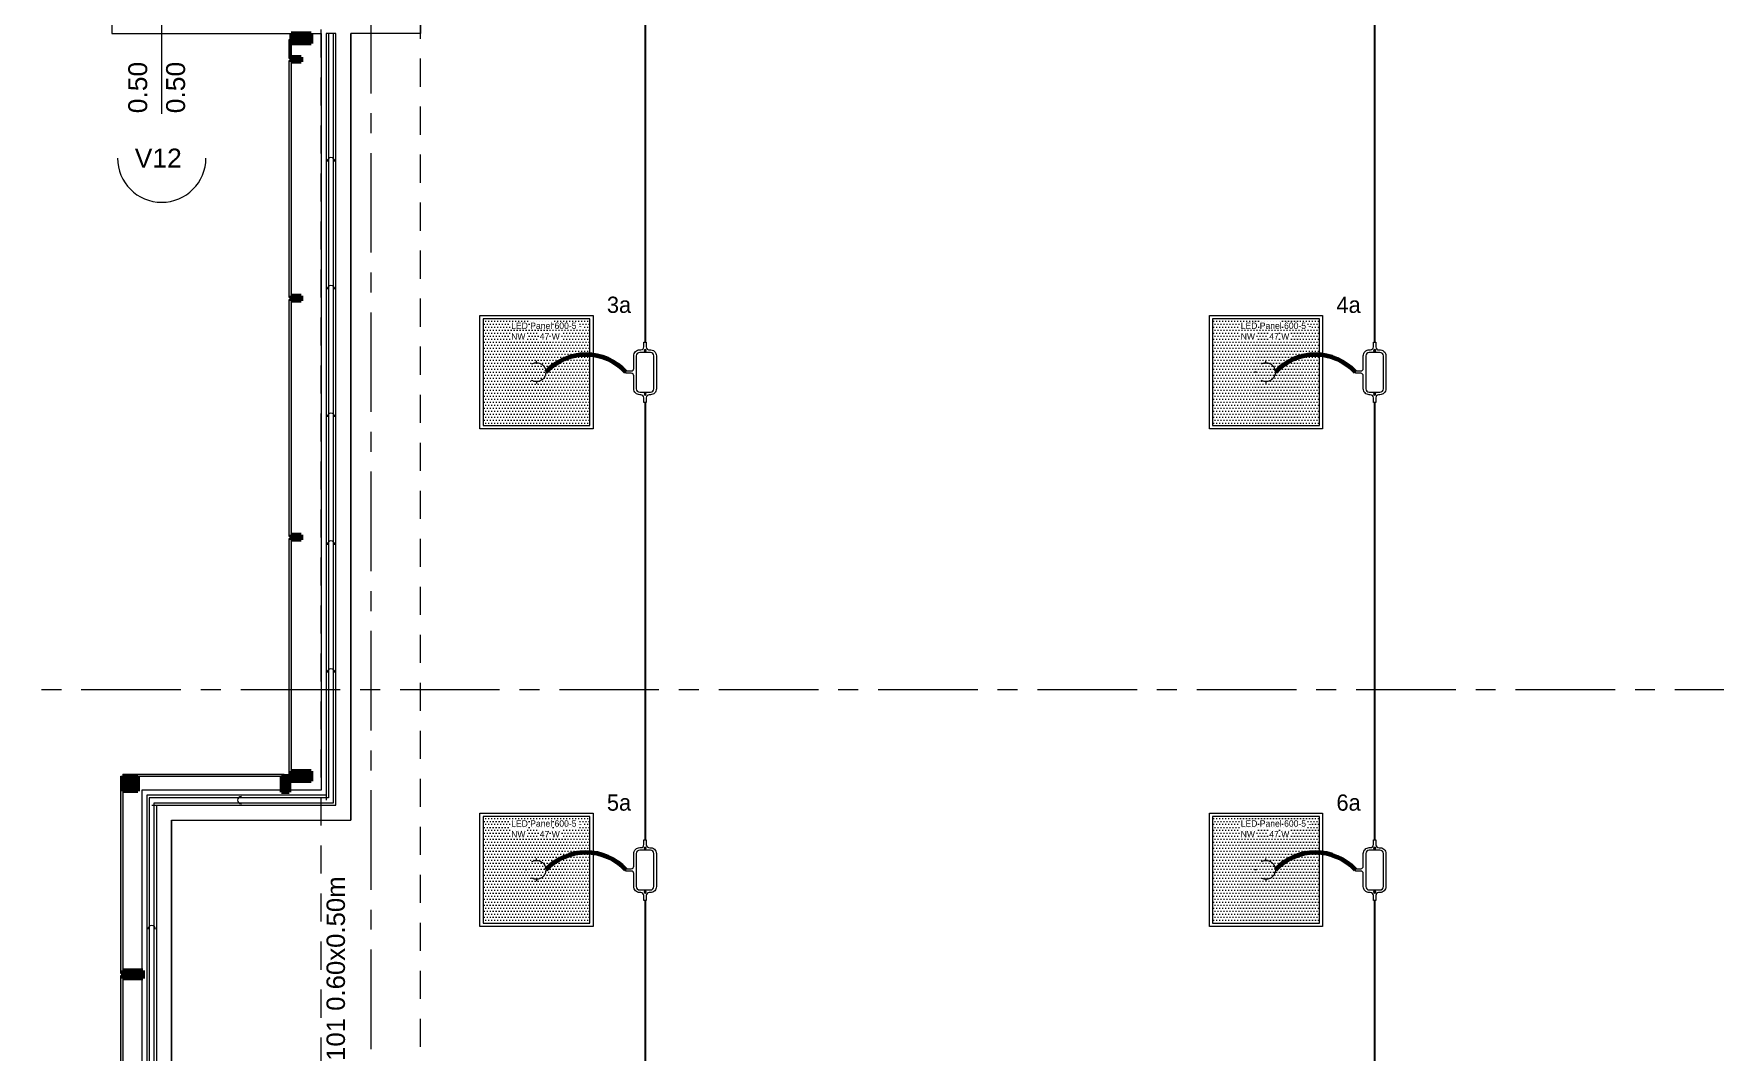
# Model space of a CAD drawing. Header units: inches. Extents: x -38 to 5698, y -33 to 92.
# Drawn here: x 100.13 to 108.57, y 32.58 to 37.7 of the extents above; entities that cross this region are included whole.
import ezdxf
from ezdxf.lldxf.tags import DXFTag

# ---------------------------------------------------------------- set-up
doc = ezdxf.new("R2010")
doc.units = ezdxf.units.IN
doc.header["$MEASUREMENT"] = 0
doc.set_wipeout_variables(frame=1)
for name, pattern in [('CONTINUA', [0]), ('DASHED', [0.75, 0.5, -0.25]), ('Hidden Line', [0.195611, 0.141111, -0.0545]), ('HIDDEN2', [0.1875, 0.125, -0.0625]), ('Punto & Raya', [0.65, 0.5, -0.075, 0, -0.075]), ('Wipeout_Contour', [1, 0, -1])]:
    doc.linetypes.add(name, pattern=pattern)
for name, color, linetype, lineweight in [('00_IE_Luminarias', 6, 'Continuous', 30), ('ALUMBRADO_CONDUIT', 30, 'CONDUIT1', 30), ('Bancas', 1, 'Continuous', 13), ('CABLEADO EXT.', 3, 'PVCSUBT', 30), ('Luminarias', 5, 'Continuous', 20), ('Simb_Alumbrado', 140, 'CONTINUA', 30)]:
    doc.layers.add(name, color=color, linetype=linetype, lineweight=lineweight)
for name, color, linetype in [('02 _ ARQ _ ALB _ Ejes Generales', 7, 'Continuous'), ('02 _ ARQ _ ZON _ Espacio.3D', 7, 'Continuous'), ('08 _ STR _ EXT _ 07 Losa Aligerada', 7, 'Continuous'), ('08 _ STR _ EXT _ 09 Vigas', 7, 'Continuous'), ('Acabado - Muros', 7, 'Continuous'), ('Estructura - 04 MURO', 7, 'Continuous'), ('Interior - Escaleras & Barandillas', 7, 'Continuous'), ('Marcador - Secciones', 251, 'Continuous'), ('Notas - Etiquetas', 251, 'Continuous')]:
    doc.layers.add(name, color=color, linetype=linetype)
doc.styles.add('Estilo_Generado_4', font='swisse.ttf')
doc.styles.add('{18b73a54-fa43-428c-adcb-c1c7bbdf2c84}', font='Simplex.shx')
tags = doc.linetypes.add('CONDUIT1', pattern='A,1,-0.19772,["con",{18b73a54-fa43-428c-adcb-c1c7bbdf2c84},S=0.2,R=0,X=0,Y=-0.065594],-0.593642', length=1.791362).pattern_tags.tags
tags[6] = DXFTag(74, 10)
tags = doc.linetypes.add('PVCSUBT', pattern='A,0.6,-0.3,0.6,-0.075691,["PVC",Standard,S=0.2,R=0,X=0,Y=-0.093724],-0.621005', length=2.196696).pattern_tags.tags
tags[10] = DXFTag(74, 10)

# ---------------------------------------------------------------- blocks, each defined once
blk = doc.blocks.new('*U270')
at = {"layer": 'Luminarias', "linetype": 'DASHED', "lineweight": 0, "ltscale": 0.05}
blk.add_lwpolyline([(0, -0.0045), (0, 0.0045)], dxfattribs=at)
blk = doc.blocks.new('*U271')
at = {"color": 0, "linetype": 'ByBlock', "lineweight": -2, "transparency": 16777216}
for p, rotation in [((-0.05, 0), 90), ((0, -0.05), 180), ((0.05, 0), 269.9999999999999)]:
    blk.add_blockref('*U270', p, dxfattribs=dict(at, rotation=rotation))
blk.add_blockref('*U270', (0, 0.05), dxfattribs=at)
blk = doc.blocks.new('PANEL LED 50W')
at = {"layer": 'Luminarias'}
h = blk.add_hatch(dxfattribs=at)
h.set_pattern_fill('DOTS', color=4, scale=0.009097)
h.set_pattern_definition([(0, (0, -2e-14), (0.0072206, 0.01444116), [0, -0.01444116])])
h.paths.add_polyline_path([(-0.2574, -0.2574), (0.2574, -0.2574), (0.2574, 0.2574), (-0.2574, 0.2574)])
h.paths.add_polyline_path([(-0.1296, 0.0974), (0.1849, 0.0974), (0.1849, 0.2469), (-0.1296, 0.2469)], flags=24)
at = {"layer": 'Luminarias', "color": 4, "lineweight": 0}
for points in [[(-0.2729, 0.2729), (0.2729, 0.2729), (0.2729, -0.2729), (-0.2729, -0.2729)], [(-0.2574, -0.2574), (0.2574, -0.2574), (0.2574, 0.2574), (-0.2574, 0.2574)]]:
    blk.add_lwpolyline(points, close=True, dxfattribs=at)
at = {"layer": 'Luminarias', "color": 4, "linetype": 'DASHED', "lineweight": 0, "ltscale": 0.01}
blk.add_circle((0, 0), 0.0455, dxfattribs=at)
at = {"color": 4}
blk.add_blockref('*U271', (0, 0), dxfattribs=at)
at = {"layer": 'Luminarias', "color": 4, "insert": (-0.1218, 0.2392), "char_height": 0.030929, "width": 0.382855, "attachment_point": 1}
blk.add_mtext('{\\Ftxt|c0;LED Panel 600-5 - NW      47 W}', dxfattribs=at)
blk = doc.blocks.new('oval t')
at = {"layer": 'Simb_Alumbrado', "lineweight": 13}
blk.add_lwpolyline([(0.0141, 0.0102, -0.414214), (0.0041, 0.0202), (0.0041, 0.0416), (-0.0056, 0.0416), (-0.0056, 0.0202, -0.414214), (-0.0156, 0.0102), (-0.0659, 0.0102, 0.414214), (-0.0899, -0.0138), (-0.0899, -0.0183, -0.414214), (-0.1019, -0.0303), (-0.1213, -0.0303), (-0.1213, -0.04), (-0.1016, -0.04, -0.451917), (-0.0897, -0.0535, 0.451917), (-0.0659, -0.0805), (0.0659, -0.0805, 0.414214), (0.0899, -0.0566), (0.0899, -0.0512, -0.398753), (0.1019, -0.0401), (0.1213, -0.0401), (0.1213, -0.0304), (0.1019, -0.0304, -0.368669), (0.0899, -0.0176), (0.0899, -0.0138, 0.414214), (0.0659, 0.0102), (0.0141, 0.0102)], format="xyb", dxfattribs=at)
blk.add_lwpolyline([(-0.0659, 0), (0.0659, 0, -0.414214), (0.0797, -0.0138), (0.0797, -0.0566, -0.414214), (0.0659, -0.0703), (-0.0659, -0.0703, -0.414214), (-0.0797, -0.0566), (-0.0797, -0.0138, -0.414214)], format="xyb", close=True, dxfattribs=at)
for points in [[(-0.0911, -0.0352), (-0.0828, -0.0352)], [(-0.0869, -0.031), (-0.0869, -0.0394)], [(0.0837, -0.0352), (0.0921, -0.0352)], [(0.0879, -0.031), (0.0879, -0.0394)]]:
    blk.add_lwpolyline(points, dxfattribs=at)
for centre in [(-0.0869, -0.0352), (0.0879, -0.0352)]:
    blk.add_circle(centre, 0.00419, dxfattribs=at)

msp = doc.modelspace()

# ---------------------------------------------------------------- hatches: boundary and pattern name
at = {"layer": 'Acabado - Muros', "linetype": 'Continuous', "lineweight": 9}
for points in [[(101.41, 37.67), (101.41, 37.575), (101.42, 37.575), (101.42, 37.67)], [(101.41, 37.565), (101.41, 36.375), (101.42, 36.375), (101.42, 37.565)], [(101.41, 36.365), (101.41, 35.175), (101.42, 35.175), (101.42, 36.365)], [(101.41, 35.165), (101.41, 33.975), (101.42, 33.975), (101.42, 35.165)], [(100.565, 33.97), (100.565, 32.98), (100.575, 32.98), (100.575, 33.97)], [(101.3857, 33.98), (100.575, 33.98), (100.575, 33.97), (101.3857, 33.97)], [(100.565, 32.97), (100.565, 31.98), (100.575, 31.98), (100.575, 32.97)]]:
    msp.add_hatch(color=250, dxfattribs=at).paths.add_polyline_path(points)
at = {"layer": 'Acabado - Muros', "linetype": 'Continuous', "lineweight": 0}
for points in [[(101.52, 37.65), (101.52, 37.7), (101.42, 37.7), (101.42, 37.65)], [(101.47, 37.5825), (101.42, 37.5825), (101.42, 37.5575), (101.47, 37.5575)], [(101.47, 36.3825), (101.42, 36.3825), (101.42, 36.3575), (101.47, 36.3575)], [(101.47, 35.1825), (101.42, 35.1825), (101.42, 35.1575), (101.47, 35.1575)], [(101.52, 33.995), (101.42, 33.995), (101.42, 33.945), (101.52, 33.945)]]:
    msp.add_hatch(color=254, dxfattribs=at).paths.add_polyline_path(points)

# ---------------------------------------------------------------- linework, layer by layer
at = {"layer": '02 _ ARQ _ ALB _ Ejes Generales', "color": 251, "linetype": 'Punto & Raya', "lineweight": 13}
msp.add_line((101.82, 45.9), (101.82, 2.05), dxfattribs=at)
at = {"layer": '02 _ ARQ _ ZON _ Espacio.3D', "color": 254, "linetype": 'Continuous', "lineweight": 0, "flags": 128}
msp.add_lwpolyline([(122.812, 30.6), (122.812, 39), (122.57, 39), (122.57, 39.75), (116.07, 39.75), (116.07, 39.65), (116.07, 39), (115.57, 39), (115.57, 39.4), (109.07, 39.4), (109.0699, 39), (108.5699, 39), (108.5698, 39.75), (103.77, 39.75), (103.7701, 39.4), (102.07, 39.4), (102.07, 37.7), (101.72, 37.7005), (101.72, 33.75), (100.82, 33.75), (100.82, 29.75)], dxfattribs=at)
at = {"layer": '08 _ STR _ EXT _ 07 Losa Aligerada', "color": 254, "linetype": 'Continuous', "lineweight": 18, "flags": 128}
msp.add_lwpolyline([(126.5479, 40.5001), (115.87, 40.5001), (115.87, 43.8736), (108.7699, 43.8736), (108.7699, 39.9), (103.6201, 39.9), (103.6201, 40.95), (100.52, 40.95), (100.52, 37.7), (101.57, 37.7), (101.57, 33.9), (100.67, 33.9), (100.67, 27.9392), (100.17, 27.9392), (100.17, 5.8), (117.7353, 5.8), (117.7353, 7.2), (122.9315, 7.2), (122.9315, 6.0005), (129.57, 6.0005)], dxfattribs=at)
at = {"layer": '08 _ STR _ EXT _ 09 Vigas', "color": 251, "linetype": 'Hidden Line', "lineweight": 13}
msp.add_line((102.07, 30.2), (102.07, 39.4), dxfattribs=at)
at = {"layer": 'Acabado - Muros', "color": 7, "linetype": 'Continuous', "lineweight": 60}
for p, q in [((101.52, 37.7), (101.42, 37.7)), ((101.42, 37.7), (101.42, 37.65)), ((101.52, 37.7), (101.52, 37.65)), ((101.52, 37.65), (101.42, 37.65)), ((101.42, 37.5825), (101.42, 37.5575)), ((101.47, 37.5825), (101.42, 37.5825)), ((101.47, 37.5825), (101.47, 37.5575)), ((101.47, 37.5575), (101.42, 37.5575)), ((101.42, 36.3825), (101.42, 36.3575)), ((101.47, 36.3825), (101.42, 36.3825)), ((101.47, 36.3575), (101.42, 36.3575)), ((101.47, 36.3825), (101.47, 36.3575)), ((101.42, 35.1825), (101.42, 35.1575)), ((101.47, 35.1825), (101.42, 35.1825)), ((101.47, 35.1575), (101.42, 35.1575)), ((101.47, 35.1825), (101.47, 35.1575)), ((100.575, 33.97), (100.575, 33.895)), ((100.65, 33.97), (100.575, 33.97)), ((101.4107, 33.97), (101.3707, 33.97)), ((101.42, 33.995), (101.42, 33.945)), ((101.52, 33.995), (101.42, 33.995)), ((101.52, 33.945), (101.42, 33.945)), ((101.52, 33.995), (101.52, 33.945)), ((100.575, 32.995), (100.575, 32.955))]:
    msp.add_line(p, q, dxfattribs=at)
at = {"layer": 'Acabado - Muros', "color": 7, "linetype": 'Continuous', "lineweight": 13, "flags": 128}
for points in [[(101.41, 37.67), (101.42, 37.67), (101.42, 37.575), (101.41, 37.575)], [(101.41, 37.565), (101.42, 37.565), (101.42, 36.375), (101.41, 36.375)], [(101.41, 36.365), (101.42, 36.365), (101.42, 35.175), (101.41, 35.175)], [(101.41, 35.165), (101.42, 35.165), (101.42, 33.975), (101.41, 33.975)], [(100.565, 32.97), (100.575, 32.97), (100.575, 31.98), (100.565, 31.98)]]:
    msp.add_lwpolyline(points, close=True, dxfattribs=at)
for points in [[(100.575, 33.98), (100.575, 32.98), (100.565, 32.98), (100.565, 33.97)], [(100.565, 33.97), (101.3857, 33.97)], [(100.575, 33.98), (101.3857, 33.98), (101.3857, 33.97)]]:
    msp.add_lwpolyline(points, dxfattribs=at)
at = {"layer": 'ALUMBRADO_CONDUIT', "color": 30, "lineweight": 30, "ltscale": 0.4, "true_color": 0xf26722}
for p, q in [((103.197, 38.3469), (103.197, 36.1511)), ((106.8595, 38.2707), (106.8595, 36.1511)), ((103.197, 35.8469), (103.197, 33.6511)), ((106.8595, 35.8469), (106.8595, 33.6511)), ((103.197, 33.3469), (103.1969, 31.1511)), ((106.8594, 33.3469), (106.8594, 31.1511))]:
    msp.add_line(p, q, dxfattribs=at)
at = {"layer": 'CABLEADO EXT.', "color": 3, "lineweight": 80}
for centre in [(102.8996, 35.8127), (106.5621, 35.8127), (102.8996, 33.3127), (106.5621, 33.3127)]:
    msp.add_arc(centre, 0.2747, 42.972, 137.028, dxfattribs=at)
at = {"layer": 'Estructura - 04 MURO', "color": 165, "linetype": 'Continuous', "lineweight": 15}
msp.add_line((100.77, 37.2969), (100.77, 37.95), dxfattribs=at)
at = {"layer": 'Estructura - 04 MURO', "color": 251, "linetype": 'Continuous', "lineweight": 13, "flags": 128}
msp.add_lwpolyline([(100.5481, 37.075, 1), (100.992, 37.075, 1)], format="xyb", dxfattribs=at)

# ---------------------------------------------------------------- block references
at = {"layer": 'ALUMBRADO_CONDUIT', "xscale": 1.041283452965173, "yscale": 1.041283452965173, "zscale": 1.041283452965173}
for p in [(102.6513, 36), (106.3138, 36), (102.6513, 33.5), (106.3138, 33.5)]:
    msp.add_blockref('PANEL LED 50W', p, dxfattribs=at)
at = {"layer": 'Bancas', "color": 252, "true_color": 0x939598, "xscale": -1.253906979044094, "yscale": 1.253906979044094, "zscale": 1.253906979044094, "rotation": 90}
for p in [(103.1528, 35.999), (106.8153, 35.999), (103.1528, 33.499), (106.8153, 33.499)]:
    msp.add_blockref('oval t', p, dxfattribs=at)

# ---------------------------------------------------------------- texts
at = {"layer": '00_IE_Luminarias', "color": 6, "linetype": 'HIDDEN2'}
for s, p in [('3a', (103.0052, 36.2973)), ('4a', (106.6677, 36.2973)), ('5a', (103.0052, 33.7973)), ('6a', (106.6677, 33.7973))]:
    msp.add_text(s, height=0.08174, dxfattribs=at).set_placement(p)
at = {"layer": 'Estructura - 04 MURO', "color": 251, "lineweight": 25, "char_height": 0.095, "attachment_point": 7, "style": 'Estilo_Generado_4'}
for s, insert, rotation in [('\\A1;{\\pql;\\pt0;\\fSwis721 Ex BT|b0|i0|c0|p34;0.50\\fSwis721 Ex BT|b0|i0|c0|p34;\\A1{\\H.66x;\\S^  ;}\\fSwis721 Ex BT|b0|i0|c0|p34;\\fSwis721 Ex BT|b0|i0|c0|p34;}', (100.725, 37.3), 89.99999), ('\\A1;{\\pql;\\pt0;\\fSwis721 Ex BT|b0|i0|c0|p34;0.50\\fSwis721 Ex BT|b0|i0|c0|p34;\\A1{\\H.66x;\\S^  ;}\\fSwis721 Ex BT|b0|i0|c0|p34;\\fSwis721 Ex BT|b0|i0|c0|p34;}', (100.915, 37.3), 89.99999), ('\\A1;{\\pql;\\pt0;\\fSwis721 Ex BT|b0|i0|c0|p34;V12\\fSwis721 Ex BT|b0|i0|c0|p34;\\fSwis721 Ex BT|b0|i0|c0|p34;\\fSwis721 Ex BT|b0|i0|c0|p34;}', (100.635, 37.0275), 359.99999)]:
    msp.add_mtext(s, dxfattribs=dict(at, insert=insert, rotation=rotation))
at = {"layer": 'Notas - Etiquetas', "color": 8, "linetype": 'Continuous', "lineweight": 13, "insert": (101.5976, 32.1889), "char_height": 0.0925, "attachment_point": 1, "rotation": 90, "style": 'Estilo_Generado_4'}
msp.add_mtext('\\A1;{\\pql;\\fSwis721 Ex BT|b0|i0|c0|p34;VIGA-101\\fSwis721 Ex BT|b0|i0|c0|p34; \\fSwis721 Ex BT|b0|i0|c0|p34;0.60\\fSwis721 Ex BT|b0|i0|c0|p34;x\\fSwis721 Ex BT|b0|i0|c0|p34;0.50\\fSwis721 Ex BT|b0|i0|c0|p34;m}', dxfattribs=at)

# ---------------------------------------------------------------- next in the draw order: wipeouts: each hides what was drawn before it
at = {"color": 254, "linetype": 'Wipeout_Contour', "lineweight": 0, "ltscale": 2439.424912}
msp.add_wipeout([(100.82, 33.75), (100.67, 33.9), (100.67, 33.75)], dxfattribs=at).dxf.layer = 'Estructura - 04 MURO'
at = {"color": 254, "linetype": 'Wipeout_Contour', "lineweight": 0, "ltscale": 2442.122625}
msp.add_wipeout([(101.57, 33.9), (101.57, 33.75), (101.72, 33.75)], dxfattribs=at).dxf.layer = 'Estructura - 04 MURO'

# ---------------------------------------------------------------- next in the draw order: wipeouts: each hides what was drawn before it
at = {"color": 254, "linetype": 'Wipeout_Contour', "lineweight": 0, "ltscale": 3255.975779}
msp.add_wipeout([(101.72, 33.9), (101.72, 37.7), (101.57, 37.7), (101.57, 33.9)], dxfattribs=at).dxf.layer = 'Estructura - 04 MURO'

# ---------------------------------------------------------------- next in the draw order: linework, layer by layer
at = {"layer": 'Interior - Escaleras & Barandillas', "color": 161, "linetype": 'Continuous', "lineweight": 13}
for p, q in [((101.645, 37.7), (101.595, 37.7)), ((101.6325, 37.7), (101.6075, 37.7))]:
    msp.add_line(p, q, dxfattribs=at)
at = {"layer": 'Interior - Escaleras & Barandillas', "color": 161, "linetype": 'Continuous', "lineweight": 13, "flags": 128}
for points in [[(101.6387, 37.0583, 1), (101.6012, 37.0583, 1)], [(101.6387, 36.4166, 1), (101.6012, 36.4166, 1)], [(101.6387, 35.775, 1), (101.6012, 35.775, 1)], [(101.6387, 35.1333, 1), (101.6012, 35.1333, 1)], [(101.6387, 34.4916, 1), (101.6012, 34.4916, 1)]]:
    msp.add_lwpolyline(points, format="xyb", dxfattribs=at)
at = {"layer": 'Marcador - Secciones', "color": 251, "linetype": 'Punto & Raya', "lineweight": 13}
msp.add_line((97.1666, 34.4067), (148.4403, 34.4067), dxfattribs=at)

# ---------------------------------------------------------------- next in the draw order: wipeouts: each hides what was drawn before it
at = {"color": 254, "linetype": 'Wipeout_Contour', "lineweight": 0, "ltscale": 2441.321151}
msp.add_wipeout([(101.72, 33.9), (101.57, 33.9), (101.72, 33.75)], dxfattribs=at).dxf.layer = 'Estructura - 04 MURO'

# ---------------------------------------------------------------- next in the draw order: linework, layer by layer
at = {"layer": 'Estructura - 04 MURO', "color": 7, "linetype": 'Continuous', "lineweight": 13, "flags": 128}
for points in [[(101.57, 37.7), (101.57, 33.9)], [(101.72, 33.75), (101.72, 37.7)]]:
    msp.add_lwpolyline(points, dxfattribs=at)
at = {"layer": 'Interior - Escaleras & Barandillas', "color": 161, "linetype": 'Continuous', "lineweight": 13}
for p, q in [((101.6325, 33.8375), (101.6325, 37.7)), ((101.645, 33.825), (101.645, 37.7))]:
    msp.add_line(p, q, dxfattribs=at)

# ---------------------------------------------------------------- next in the draw order: wipeouts: each hides what was drawn before it
at = {"color": 254, "linetype": 'Wipeout_Contour', "lineweight": 0, "ltscale": 3253.830769}
msp.add_wipeout([(100.82, 33.75), (101.57, 33.75), (101.57, 33.9), (100.82, 33.9)], dxfattribs=at).dxf.layer = 'Estructura - 04 MURO'

# ---------------------------------------------------------------- next in the draw order: hatches: boundary and pattern name
at = {"layer": 'Acabado - Muros', "linetype": 'Continuous', "lineweight": 0}
msp.add_hatch(color=254, dxfattribs=at).paths.add_polyline_path([(101.3707, 33.89), (101.4107, 33.89), (101.4107, 33.97), (101.3707, 33.97)])

# ---------------------------------------------------------------- next in the draw order: linework, layer by layer
at = {"layer": '08 _ STR _ EXT _ 09 Vigas', "color": 251, "linetype": 'Hidden Line', "lineweight": 13}
msp.add_line((101.57, 7.2), (101.57, 39.9), dxfattribs=at)
at = {"layer": 'Acabado - Muros', "color": 7, "linetype": 'Continuous', "lineweight": 60}
for p, q in [((101.3707, 33.97), (101.3707, 33.89)), ((101.4107, 33.97), (101.4107, 33.89)), ((101.4107, 33.89), (101.3707, 33.89))]:
    msp.add_line(p, q, dxfattribs=at)
at = {"layer": 'Interior - Escaleras & Barandillas', "color": 161, "linetype": 'Continuous', "lineweight": 13}
for p, q in [((101.595, 37.7), (101.595, 33.85)), ((101.6075, 37.7), (101.6075, 33.8625)), ((101.595, 33.875), (101.5575, 33.875)), ((101.5575, 33.825), (101.645, 33.825))]:
    msp.add_line(p, q, dxfattribs=at)
at = {"layer": 'Interior - Escaleras & Barandillas', "color": 161, "linetype": 'Continuous', "lineweight": 13, "flags": 128}
msp.add_lwpolyline([(101.17, 33.8687, 1), (101.17, 33.8312)], format="xyb", dxfattribs=at)

# ---------------------------------------------------------------- next in the draw order: wipeouts: each hides what was drawn before it
at = {"color": 254, "linetype": 'Wipeout_Contour', "lineweight": 0, "ltscale": 2438.623493}
msp.add_wipeout([(100.82, 33.9), (100.67, 33.9), (100.82, 33.75)], dxfattribs=at).dxf.layer = 'Estructura - 04 MURO'

# ---------------------------------------------------------------- next in the draw order: hatches: boundary and pattern name
at = {"layer": 'Acabado - Muros', "linetype": 'Continuous', "lineweight": 13}
msp.add_hatch(color=253, dxfattribs=at).paths.add_polyline_path([(100.65, 33.97), (100.575, 33.97), (100.575, 33.895), (100.65, 33.895)])

# ---------------------------------------------------------------- next in the draw order: linework, layer by layer
at = {"layer": 'Acabado - Muros', "color": 7, "linetype": 'Continuous', "lineweight": 60}
for p, q in [((100.65, 33.97), (100.65, 33.895)), ((100.65, 33.895), (100.575, 33.895))]:
    msp.add_line(p, q, dxfattribs=at)
at = {"layer": 'Estructura - 04 MURO', "color": 7, "linetype": 'Continuous', "lineweight": 13, "flags": 128}
for points in [[(101.57, 33.9), (100.67, 33.9)], [(100.82, 33.75), (101.72, 33.75)]]:
    msp.add_lwpolyline(points, dxfattribs=at)
at = {"layer": 'Interior - Escaleras & Barandillas', "color": 161, "linetype": 'Continuous', "lineweight": 13}
for p, q in [((100.7325, 33.875), (100.695, 33.875)), ((101.6075, 33.8625), (100.7075, 33.8625)), ((101.5575, 33.875), (100.7325, 33.875)), ((100.72, 33.825), (100.745, 33.825)), ((100.7325, 33.8375), (101.6325, 33.8375)), ((100.7325, 33.825), (101.5575, 33.825))]:
    msp.add_line(p, q, dxfattribs=at)

# ---------------------------------------------------------------- next in the draw order: wipeouts: each hides what was drawn before it
at = {"color": 254, "linetype": 'Wipeout_Contour', "lineweight": 0, "ltscale": 3251.797128}
msp.add_wipeout([(100.67, 33.75), (100.67, 30.9531), (100.82, 30.9531), (100.82, 33.75)], dxfattribs=at).dxf.layer = 'Estructura - 04 MURO'

# ---------------------------------------------------------------- next in the draw order: hatches: boundary and pattern name
at = {"layer": 'Acabado - Muros', "linetype": 'Continuous', "lineweight": 0}
msp.add_hatch(color=254, dxfattribs=at).paths.add_polyline_path([(100.675, 32.995), (100.575, 32.995), (100.575, 32.955), (100.675, 32.955)])

# ---------------------------------------------------------------- next in the draw order: linework, layer by layer
at = {"layer": 'Acabado - Muros', "color": 7, "linetype": 'Continuous', "lineweight": 60}
for p, q in [((100.675, 32.995), (100.575, 32.995)), ((100.675, 32.955), (100.575, 32.955)), ((100.675, 32.995), (100.675, 32.955))]:
    msp.add_line(p, q, dxfattribs=at)
at = {"layer": 'Estructura - 04 MURO', "color": 7, "linetype": 'Continuous', "lineweight": 13}
msp.add_line((100.67, 33.9), (100.67, 27.9653), dxfattribs=at)
at = {"layer": 'Estructura - 04 MURO', "color": 7, "linetype": 'Continuous', "lineweight": 13, "flags": 128}
msp.add_lwpolyline([(100.82, 27.9653), (100.82, 33.75)], dxfattribs=at)
at = {"layer": 'Interior - Escaleras & Barandillas', "color": 161, "linetype": 'Continuous', "lineweight": 13}
for p, q in [((100.695, 33.875), (100.695, 28.0202)), ((100.7075, 33.8625), (100.7075, 28.0202)), ((100.7325, 28.0202), (100.7325, 33.8375)), ((100.745, 28.0202), (100.745, 33.825))]:
    msp.add_line(p, q, dxfattribs=at)
at = {"layer": 'Interior - Escaleras & Barandillas', "color": 161, "linetype": 'Continuous', "lineweight": 13, "flags": 128}
msp.add_lwpolyline([(100.7387, 33.2022, 1), (100.7012, 33.2022, 1)], format="xyb", dxfattribs=at)

doc.saveas('drawing.dxf')
